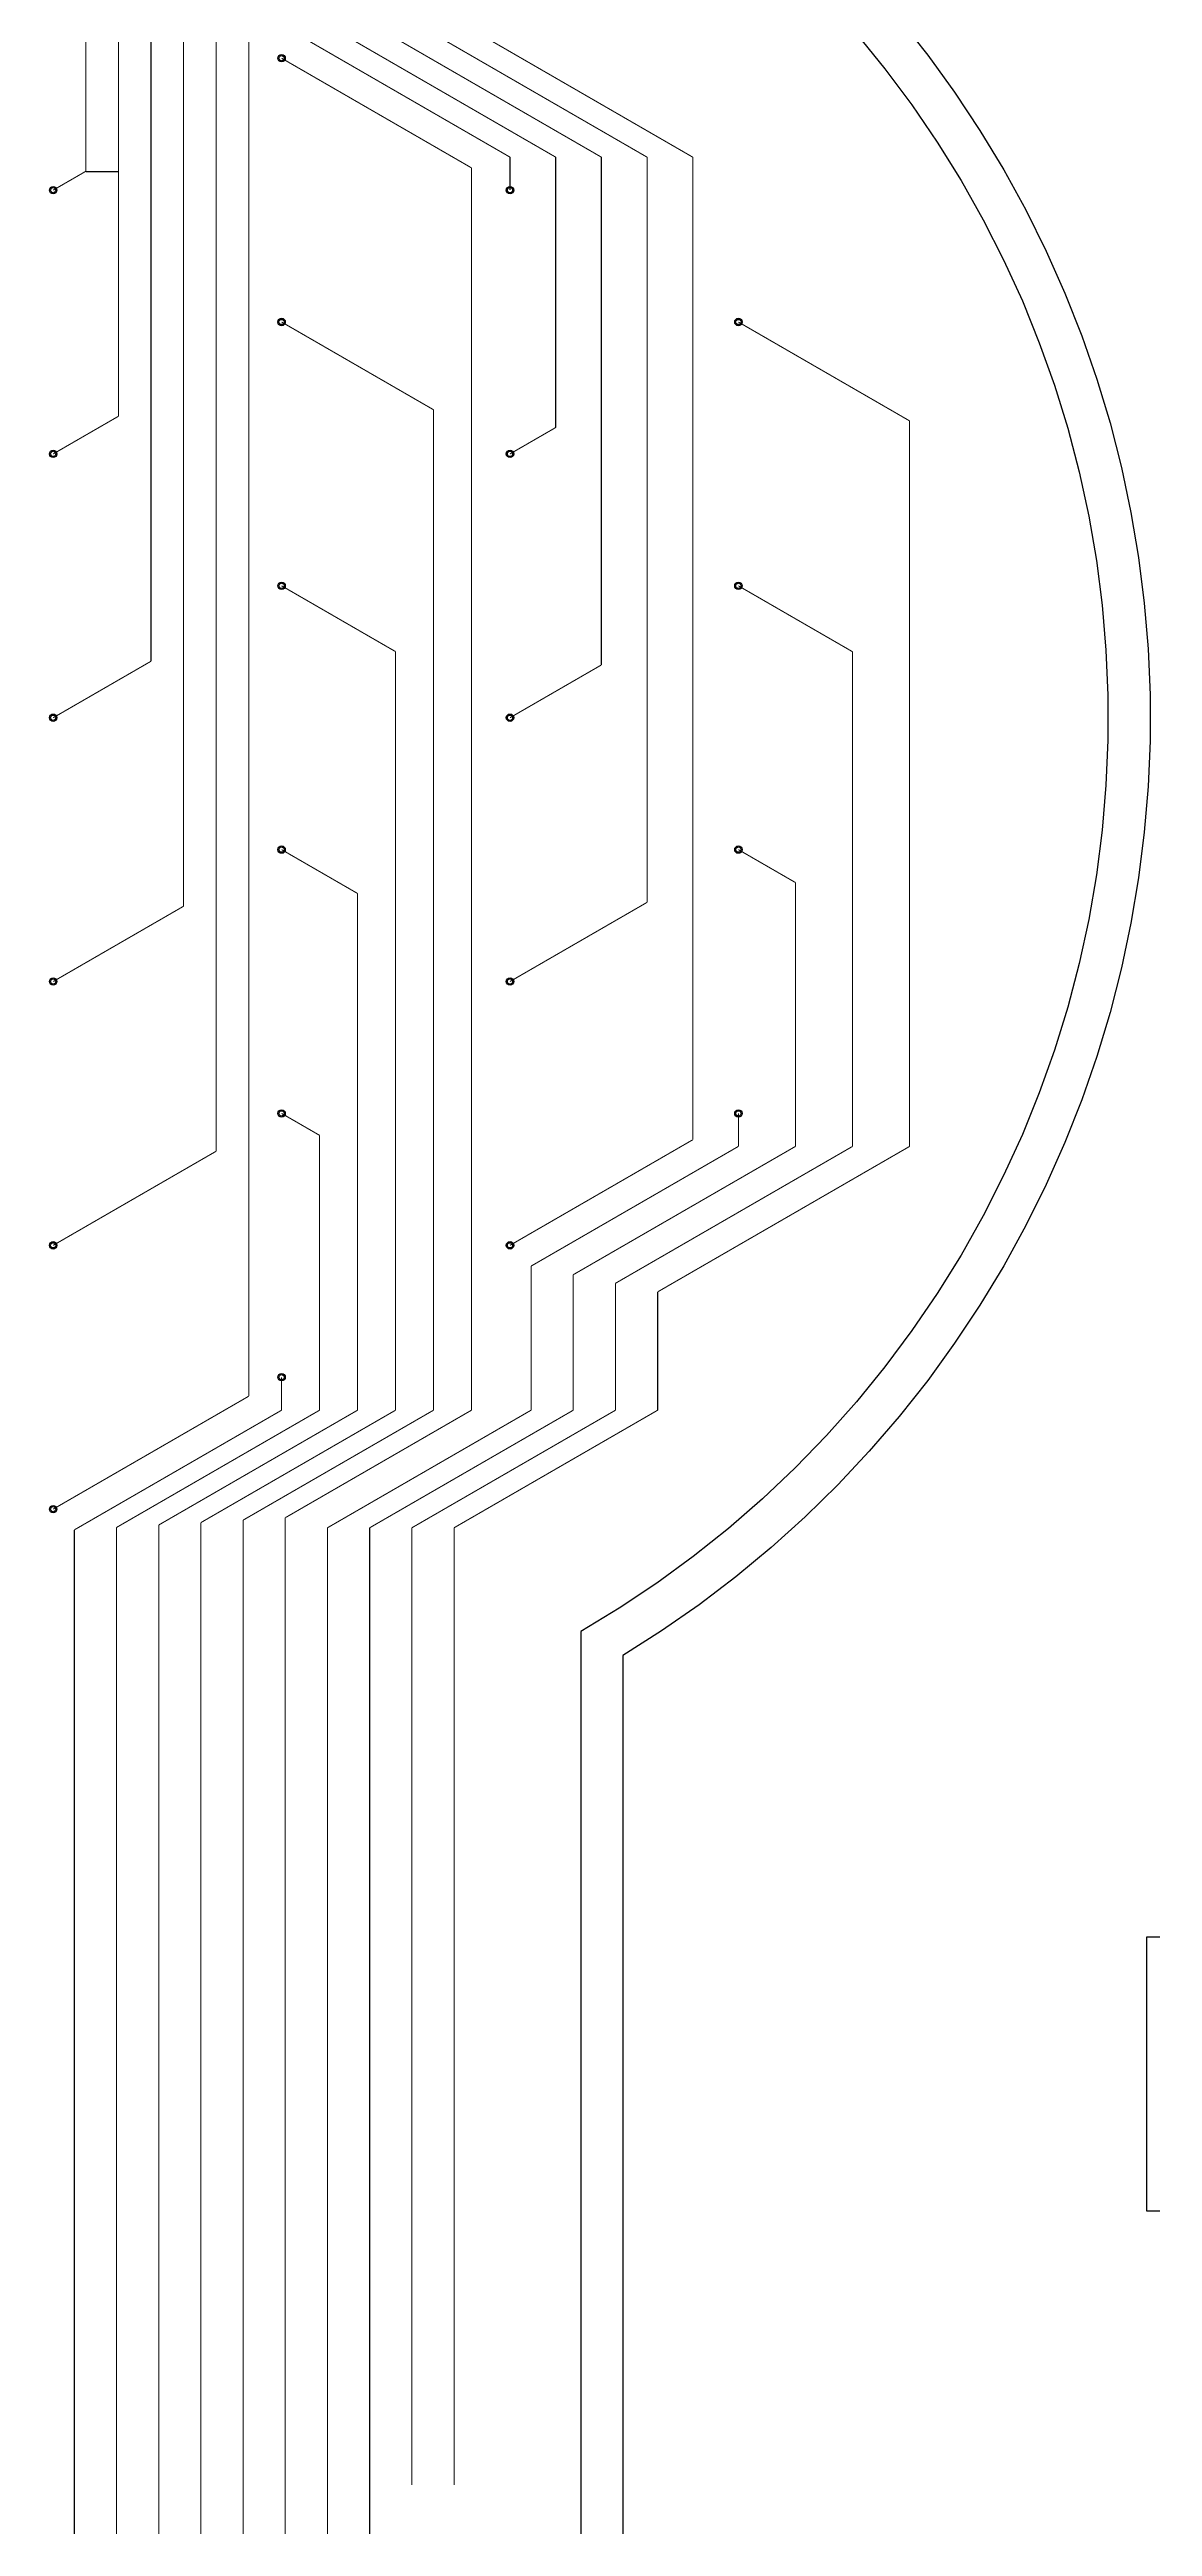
# Model space of a CAD drawing. Header units: metres. Extents: x -54999 to 54999, y -52014 to 54102.
# Drawn here: x -30332 to -19876, y -17141 to 6332 of the extents above; entities that cross this region are included whole.
import ezdxf

# ---------------------------------------------------------------- set-up
doc = ezdxf.new("R2010")
doc.units = ezdxf.units.M
for name, color, linetype in [('eDura_outline_ext', 6, 'Continuous'), ('eDura_outline_int', 6, 'Continuous'), ('etch', 3, 'Continuous'), ('metal', 4, 'Continuous')]:
    doc.layers.add(name, color=color, linetype=linetype)
doc.dimstyles.get("Standard").update_dxf_attribs({"dimtxt": 2.5, "dimasz": 2.5, "dimexe": 1.25, "dimexo": 0.625, "dimtad": 1, "dimdec": 0, "dimtxsty": 'Standard', "dimcen": 2.5, "dimadec": 0, "dimazin": 0, "dimtfac": 1, "dimtmove": 0, "dimatfit": 3, "dimarcsym": 0})

# ---------------------------------------------------------------- blocks, each defined once
blk = doc.blocks.new('*D14')
at = {"color": 0, "lineweight": -2, "transparency": 16777216}
for p, q in [((-29988, 5178), (-29988, 5176)), ((-29985, 5177), (-29681, 5177)), ((-29679, 5178), (-29679, 5176))]:
    blk.add_line(p, q, dxfattribs=at)
at = {"color": 0, "transparency": 16777216}
for points in [[(-29985, 5178), (-29985, 5177), (-29988, 5177)], [(-29681, 5178), (-29681, 5177), (-29679, 5177)]]:
    blk.add_solid(points, dxfattribs=at)
at = {"layer": 'Defpoints', "color": 0, "transparency": 16777216}
for p in [(-29988, 5178), (-29679, 5178), (-29679, 5177)]:
    blk.add_point(p, dxfattribs=at)
at = {"color": 0, "transparency": 16777216, "insert": (-29833, 5179), "char_height": 2.5, "attachment_point": 5}
blk.add_mtext('309', dxfattribs=at)

msp = doc.modelspace()

# ---------------------------------------------------------------- linework, layer by layer
at = {"layer": 'eDura_outline_ext'}
msp.add_lwpolyline([(-22277.308, 6621.608), (-22007.419, 6280.45), (-21752.033, 5928.303), (-21511.597, 5565.785), (-21286.531, 5193.529), (-21077.228, 4812.187), (-20884.056, 4422.426), (-20707.352, 4024.928), (-20547.426, 3620.388), (-20404.556, 3209.514), (-20278.993, 2793.024), (-20170.957, 2371.649), (-20080.637, 1946.124), (-20008.19, 1517.194), (-19953.744, 1085.61), (-19917.394, 652.127), (-19899.202, 217.502), (-19899.202, -217.502), (-19917.394, -652.127), (-19953.744, -1085.61), (-20008.19, -1517.194), (-20080.637, -1946.124), (-20170.957, -2371.649), (-20278.993, -2793.024), (-20404.556, -3209.514), (-20547.426, -3620.388), (-20707.352, -4024.928), (-20884.056, -4422.426), (-21077.228, -4812.187), (-21286.531, -5193.529), (-21511.597, -5565.785), (-21752.033, -5928.303), (-22007.419, -6280.45), (-22277.308, -6621.608), (-22561.227, -6951.182), (-22858.68, -7268.595), (-23169.147, -7573.291), (-23492.084, -7864.738), (-23826.926, -8142.424), (-24173.087, -8405.866), (-24529.963, -8654.601), (-24896.928, -8888.194), (-24896.928, -8888.194), (-24896.928, -29088.194)], dxfattribs=at)
msp.add_lwpolyline([(-8803.745, -11553.298), (-2778.745, -11553.298), (-2778.745, -14153.298), (-8803.745, -14153.298), (-8803.745, -14153.298), (-8803.745, -15403.298), (-13903.745, -15403.298), (-13903.745, -14153.298), (-13903.745, -14153.298), (-19928.745, -14153.298), (-19928.745, -11553.298), (-13903.745, -11553.298), (-13903.745, -11553.298), (-13903.745, -10303.298), (-8803.745, -10303.298), (-8803.745, -11553.298)], close=True, dxfattribs=at)
at = {"layer": 'eDura_outline_int'}
msp.add_lwpolyline([(-22682.468, 6482.284), (-22412.436, 6151), (-22156.807, 5808.479), (-21916.047, 5455.349), (-21690.596, 5092.254), (-21480.865, 4719.856), (-21287.239, 4338.837), (-21110.071, 3949.893), (-20949.683, 3553.733), (-20806.37, 3151.082), (-20680.393, 2742.675), (-20571.983, 2329.258), (-20481.336, 1911.586), (-20408.62, 1490.423), (-20353.965, 1066.537), (-20317.474, 640.702), (-20299.211, 213.698), (-20299.211, -213.698), (-20317.474, -640.702), (-20353.965, -1066.537), (-20408.62, -1490.423), (-20481.336, -1911.586), (-20571.983, -2329.258), (-20680.393, -2742.675), (-20806.37, -3151.082), (-20949.683, -3553.733), (-21110.071, -3949.893), (-21287.239, -4338.837), (-21480.865, -4719.856), (-21690.596, -5092.254), (-21916.047, -5455.349), (-22156.807, -5808.479), (-22412.436, -6151), (-22682.468, -6482.284), (-22966.409, -6801.727), (-23263.74, -7108.746), (-23573.919, -7402.78), (-23896.378, -7683.291), (-24230.529, -7949.768), (-24575.761, -8201.723), (-24931.444, -8438.696), (-25296.928, -8660.254), (-25296.928, -8660.254), (-25296.928, -28660.254)], dxfattribs=at)
at = {"layer": 'etch'}
for centre in [(-28131.864, 6250), (-30296.928, 5000), (-25966.801, 5000), (-28131.864, 3750), (-23801.737, 3750), (-30296.928, 2500), (-25966.801, 2500), (-28131.864, 1250), (-23801.737, 1250), (-30296.928, 0), (-25966.801, 0), (-28131.864, -1250), (-23801.737, -1250), (-30296.928, -2500), (-25966.801, -2500), (-28131.864, -3750), (-23801.737, -3750), (-30296.928, -5000), (-25966.801, -5000), (-28131.864, -6250), (-30296.928, -7500)]:
    msp.add_circle(centre, 25, dxfattribs=at)
at = {"layer": 'metal'}
for points in [[(-29987.928, 5178.401, 10, 10, 0), (-29987.928, 7812.5, 10, 10, 0)], [(-29678.928, 2856.802, 10, 10, 0), (-29678.928, 7812.5, 10, 10, 0)], [(-29369.928, 535.204, 10, 10, 0), (-29369.928, 7812.5, 10, 10, 0)], [(-29060.928, -1786.395, 10, 10, 0), (-29060.928, 7812.5, 10, 10, 0)], [(-28751.928, -4107.994, 10, 10, 0), (-28751.928, 7812.5, 10, 10, 0)], [(-28442.928, -6429.593, 10, 10, 0), (-28442.928, 7812.5, 10, 10, 0)], [(-25966.801, 5312.5, 10, 10, 0), (-27931.864, 6447.03, 10, 10, 0)], [(-25533.801, 5312.5, 10, 10, 0), (-27531.864, 6466.083, 10, 10, 0)], [(-25100.801, 5312.5, 10, 10, 0), (-27131.864, 6485.135, 10, 10, 0)], [(-24667.801, 5312.5, 10, 10, 0), (-26731.864, 6504.188, 10, 10, 0)], [(-24234.801, 5312.5, 10, 10, 0), (-26331.864, 6523.24, 10, 10, 0)], [(-28131.864, 6250, 10, 10, 0), (-26331.864, 5210.77, 10, 10, 0)], [(-30296.928, 5000, 10, 10, 0), (-29987.928, 5178.401, 10, 10, 0)], [(-26331.864, 5210.77, 10, 10, 0), (-26331.864, -6562.5, 10, 10, 0)], [(-25966.801, 5000, 10, 10, 0), (-25966.801, 5312.5, 10, 10, 0)], [(-25533.801, 2749.993, 10, 10, 0), (-25533.801, 5312.5, 10, 10, 0)], [(-25100.801, 499.985, 10, 10, 0), (-25100.801, 5312.5, 10, 10, 0)], [(-24667.801, -1750.022, 10, 10, 0), (-24667.801, 5312.5, 10, 10, 0)], [(-24234.801, -4000.029, 10, 10, 0), (-24234.801, 5312.5, 10, 10, 0)], [(-25966.801, 5000, 10, 10, 0), (-25966.801, 5000, 10, 10, 0)], [(-28131.864, 3750, 10, 10, 0), (-26691.864, 2918.616, 10, 10, 0)], [(-23801.737, 3750, 10, 10, 0), (-22178.737, 2812.961, 10, 10, 0)], [(-30296.928, 2500, 10, 10, 0), (-29678.928, 2856.802, 10, 10, 0)], [(-26691.864, 2918.616, 10, 10, 0), (-26691.864, -6562.5, 10, 10, 0)], [(-22178.737, 2812.961, 10, 10, 0), (-22178.737, -4062.5, 10, 10, 0)], [(-25966.801, 2500, 10, 10, 0), (-25533.801, 2749.993, 10, 10, 0)], [(-28131.864, 1250, 10, 10, 0), (-27051.864, 626.462, 10, 10, 0)], [(-23801.737, 1250, 10, 10, 0), (-22719.737, 625.307, 10, 10, 0)], [(-30296.928, 0, 10, 10, 0), (-29369.928, 535.204, 10, 10, 0)], [(-27051.864, 626.462, 10, 10, 0), (-27051.864, -6562.5, 10, 10, 0)], [(-25966.801, 0, 10, 10, 0), (-25100.801, 499.985, 10, 10, 0)], [(-22719.737, 625.307, 10, 10, 0), (-22719.737, -4062.5, 10, 10, 0)], [(-28131.864, -1250, 10, 10, 0), (-27411.864, -1665.692, 10, 10, 0)], [(-23801.737, -1250, 10, 10, 0), (-23260.737, -1562.346, 10, 10, 0)], [(-23260.737, -1562.346, 10, 10, 0), (-23260.737, -4062.5, 10, 10, 0)], [(-30296.928, -2500, 10, 10, 0), (-29060.928, -1786.395, 10, 10, 0)], [(-27411.864, -1665.692, 10, 10, 0), (-27411.864, -6562.5, 10, 10, 0)], [(-25966.801, -2500, 10, 10, 0), (-24667.801, -1750.022, 10, 10, 0)], [(-28131.864, -3750, 10, 10, 0), (-27771.864, -3957.846, 10, 10, 0)], [(-23801.737, -3750, 10, 10, 0), (-23801.737, -3750, 10, 10, 0)], [(-23801.737, -3750, 10, 10, 0), (-23801.737, -4062.5, 10, 10, 0)], [(-27771.864, -3957.846, 10, 10, 0), (-27771.864, -6562.5, 10, 10, 0)], [(-30296.928, -5000, 10, 10, 0), (-28751.928, -4107.994, 10, 10, 0)], [(-25966.801, -5000, 10, 10, 0), (-24234.801, -4000.029, 10, 10, 0)], [(-23801.737, -4062.5, 10, 10, 0), (-25766.801, -5197.03, 10, 10, 0)], [(-23260.737, -4062.5, 10, 10, 0), (-25366.801, -5278.436, 10, 10, 0)], [(-22719.737, -4062.5, 10, 10, 0), (-24966.801, -5359.843, 10, 10, 0)], [(-22178.737, -4062.5, 10, 10, 0), (-24566.801, -5441.249, 10, 10, 0)], [(-25766.801, -5197.03, 10, 10, 0), (-25766.801, -6562.5, 10, 10, 0)], [(-25366.801, -5278.436, 10, 10, 0), (-25366.801, -6562.5, 10, 10, 0)], [(-24966.801, -5359.843, 10, 10, 0), (-24966.801, -6562.5, 10, 10, 0)], [(-24566.801, -5441.249, 10, 10, 0), (-24566.801, -6562.5, 10, 10, 0)], [(-28131.864, -6250, 10, 10, 0), (-28131.864, -6250, 10, 10, 0)], [(-28131.864, -6250, 10, 10, 0), (-28131.864, -6562.5, 10, 10, 0)], [(-30296.928, -7500, 10, 10, 0), (-28442.928, -6429.593, 10, 10, 0)], [(-28131.864, -6562.5, 10, 10, 0), (-30096.928, -7697.03, 10, 10, 0)], [(-27771.864, -6562.5, 10, 10, 0), (-29696.928, -7673.936, 10, 10, 0)], [(-27411.864, -6562.5, 10, 10, 0), (-29296.928, -7650.842, 10, 10, 0)], [(-27051.864, -6562.5, 10, 10, 0), (-28896.928, -7627.748, 10, 10, 0)], [(-26691.864, -6562.5, 10, 10, 0), (-28496.928, -7604.654, 10, 10, 0)], [(-26331.864, -6562.5, 10, 10, 0), (-28096.928, -7581.56, 10, 10, 0)], [(-25766.801, -6562.5, 10, 10, 0), (-27696.928, -7676.859, 10, 10, 0)], [(-25366.801, -6562.5, 10, 10, 0), (-27296.928, -7676.859, 10, 10, 0)], [(-24966.801, -6562.5, 10, 10, 0), (-26896.928, -7676.859, 10, 10, 0)], [(-24566.801, -6562.5, 10, 10, 0), (-26496.928, -7676.859, 10, 10, 0)], [(-25766.801, -6562.5, 10, 10, 0), (-25766.801, -6562.5, 10, 10, 0)], [(-25366.801, -6562.5, 10, 10, 0), (-25366.801, -6562.5, 10, 10, 0)], [(-24966.801, -6562.5, 10, 10, 0), (-24966.801, -6562.5, 10, 10, 0)], [(-24566.801, -6562.5, 10, 10, 0), (-24566.801, -6562.5, 10, 10, 0)], [(-30096.928, -7697.03, 10, 10, 0), (-30096.928, -24514.714, 10, 10, 0)], [(-29696.928, -7673.936, 10, 10, 0), (-29696.928, -24739.88, 10, 10, 0)], [(-29296.928, -7650.842, 10, 10, 0), (-29296.928, -24589.769, 10, 10, 0)], [(-28896.928, -7627.748, 10, 10, 0), (-28896.928, -24439.658, 10, 10, 0)], [(-28496.928, -7604.654, 10, 10, 0), (-28496.928, -24532.034, 10, 10, 0)], [(-28096.928, -7581.56, 10, 10, 0), (-28096.928, -24381.923, 10, 10, 0)], [(-27696.928, -7676.859, 10, 10, 0), (-27696.928, -24231.812, 10, 10, 0)], [(-27296.928, -7676.859, 10, 10, 0), (-27296.928, -24081.701, 10, 10, 0)], [(-26896.928, -7676.859, 10, 10, 0), (-26896.928, -16749.255, 10, 10, 0)], [(-26496.928, -7676.859, 10, 10, 0), (-26496.928, -16749.255, 10, 10, 0)]]:
    msp.add_lwpolyline(points, format="xyseb", dxfattribs=at)
for centre in [(-28131.864, 6250), (-30296.928, 5000), (-25966.801, 5000), (-28131.864, 3750), (-23801.737, 3750), (-30296.928, 2500), (-25966.801, 2500), (-28131.864, 1250), (-23801.737, 1250), (-30296.928, 0), (-25966.801, 0), (-28131.864, -1250), (-23801.737, -1250), (-30296.928, -2500), (-25966.801, -2500), (-28131.864, -3750), (-23801.737, -3750), (-30296.928, -5000), (-25966.801, -5000), (-28131.864, -6250), (-30296.928, -7500)]:
    msp.add_circle(centre, 35, dxfattribs=at)

# ---------------------------------------------------------------- dimensions: what is measured, and where the dimension line sits
dim = msp.add_linear_dim(base=(-29678.928, 5177.468), p1=(-29987.928, 5178.401), p2=(-29678.928, 5178.401), dimstyle='Standard', override={"dimdec": 2, "dimfxl": 1})
dim.commit()
dim.dimension.update_dxf_attribs({"geometry": '*D14', "text_midpoint": (-29833.428, 5179.343)})

doc.saveas('drawing.dxf')
